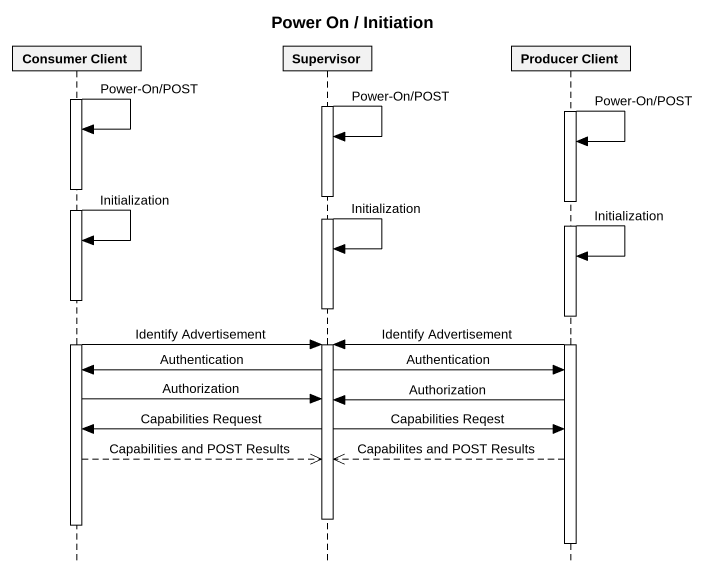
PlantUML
@startuml
title Power On / Initiation
hide footbox
participant "Consumer Client" as Consumer_Client
participant Supervisor
participant "Producer Client" as Producer_Client

activate Consumer_Client
activate Supervisor
activate Producer_Client
Consumer_Client -> Consumer_Client : Power-On/POST
Supervisor -> Supervisor : Power-On/POST
Producer_Client -> Producer_Client : Power-On/POST
Consumer_Client -> Consumer_Client : Initialization
Supervisor -> Supervisor : Initialization
Producer_Client -> Producer_Client : Initialization
deactivate Supervisor
Consumer_Client -> Supervisor : Identify Advertisement
Producer_Client -> Supervisor : Identify Advertisement
activate Supervisor
Supervisor -> Consumer_Client : Authentication
Supervisor -> Producer_Client : Authentication
Consumer_Client -> Supervisor : Authorization
Producer_Client -> Supervisor : Authorization
Supervisor -> Consumer_Client : Capabilities Request
Supervisor -> Producer_Client : Capabilities Reqest
Consumer_Client -->> Supervisor : Capabilities and POST Results
Producer_Client -->> Supervisor : Capabilites and POST Results
deactivate Supervisor
deactivate Consumer_Client
deactivate Producer_Client
@enduml
